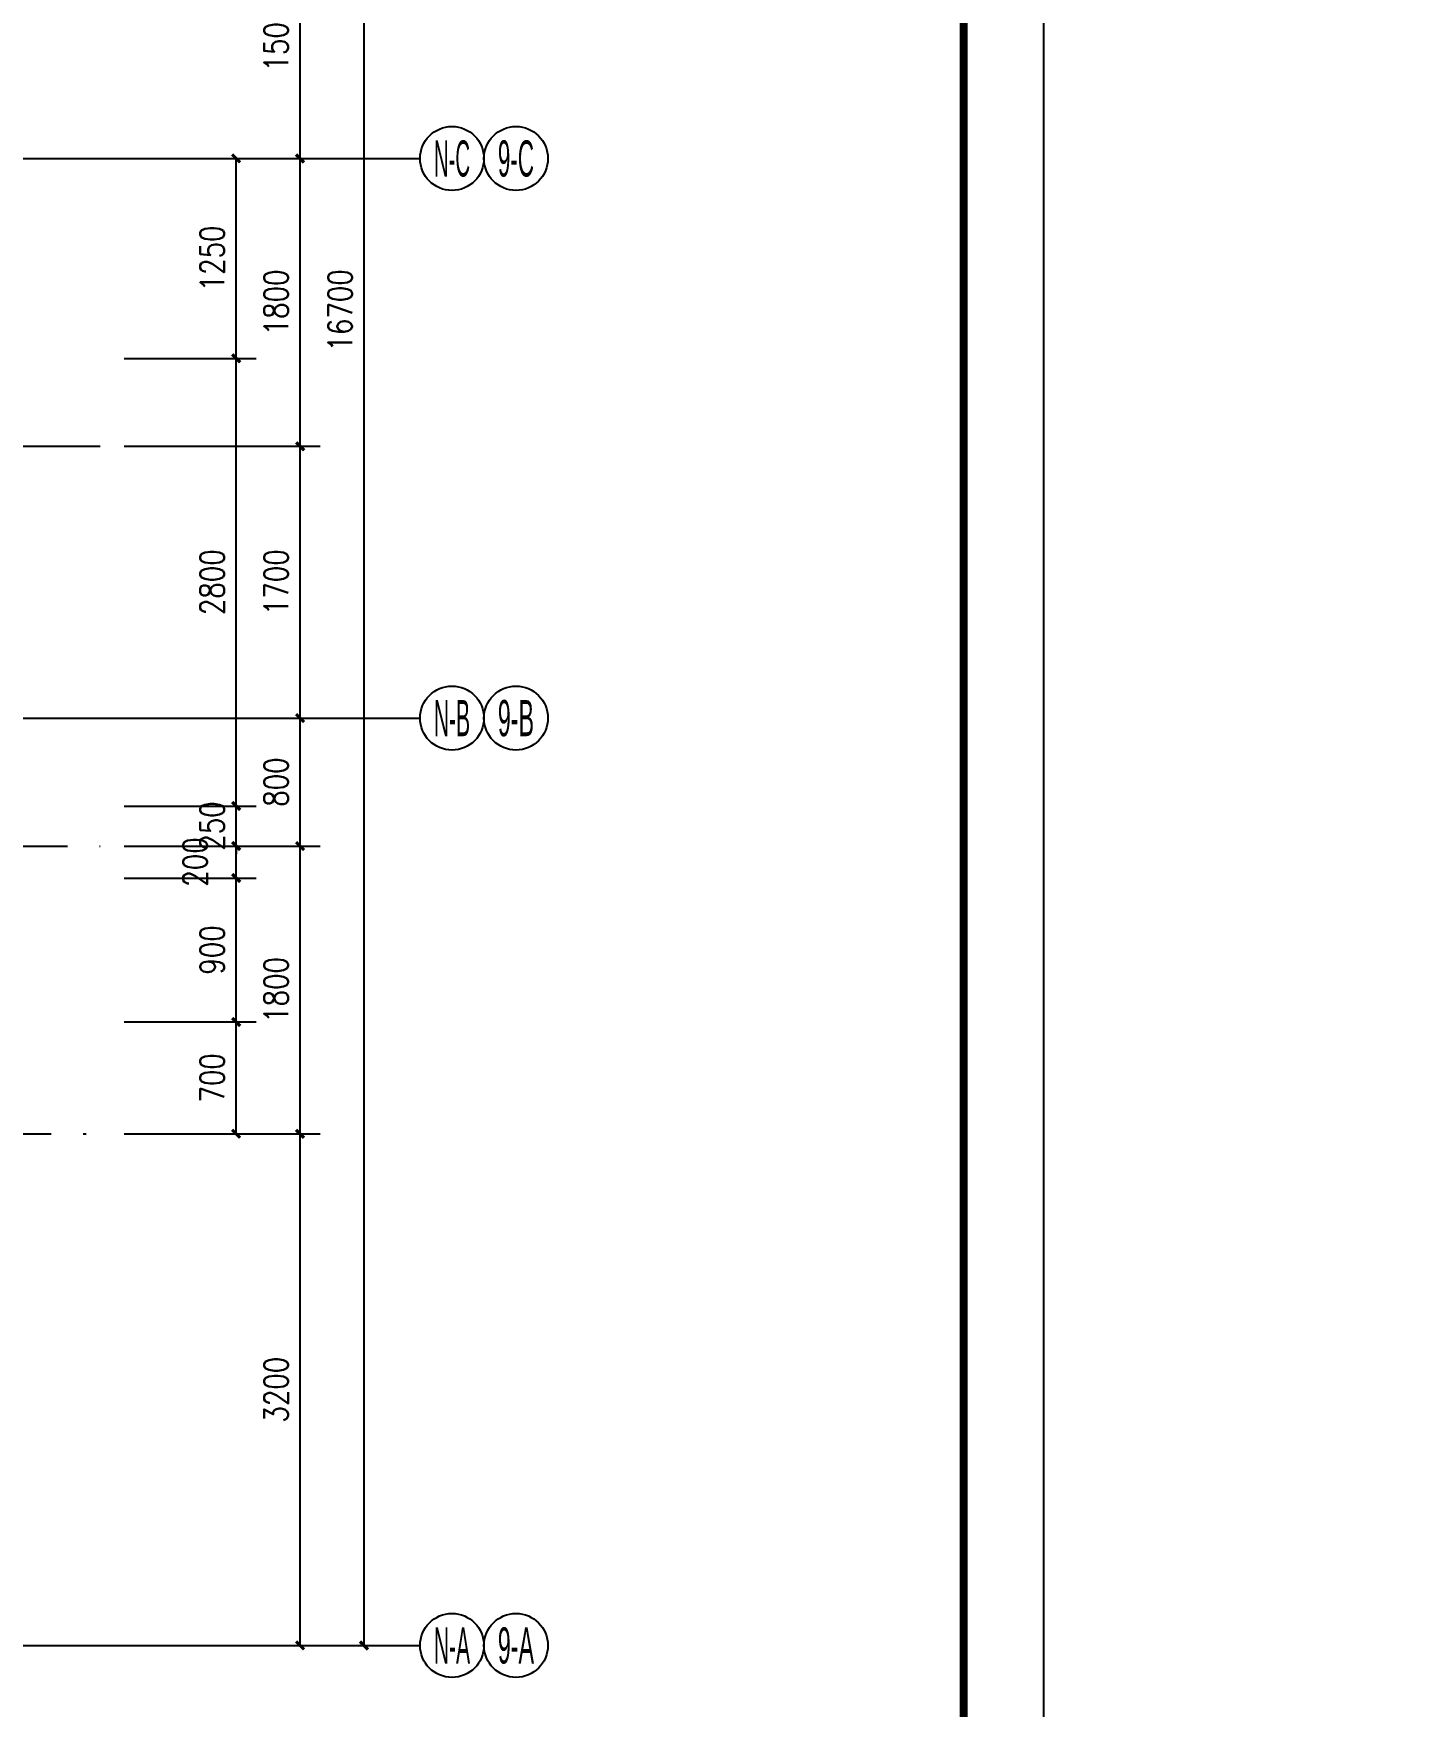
# Model space of a CAD drawing. Extents: x 718358 to 1668613, y -348838 to -159582.
# Drawn here: x 809917 to 818500, y -338376 to -327912 of the extents above; entities that cross this region are included whole.
import ezdxf
from ezdxf.enums import TextEntityAlignment as Align

# ---------------------------------------------------------------- set-up
doc = ezdxf.new("R2010")
doc.units = 0
doc.header["$LTSCALE"] = 1000
doc.linetypes.add('DOTE', pattern=[2.42, 2, -0.2, 0.02, -0.2])
for name, color, linetype in [('AXIS_TEXT', 7, 'Continuous'), ('建-图框', 4, 'Continuous'), ('建-尺寸', 73, 'Continuous'), ('建-轴标', 3, 'Continuous'), ('建-轴网', 14, 'DOTE')]:
    doc.layers.add(name, color=color, linetype=linetype)
doc.layers.add('栏杆', color=30, linetype='Continuous', lineweight=9)
doc.styles.add('_TCH_AXIS', font='gt宽度调整.shx', dxfattribs={"bigfont": 'gt国标汉字.shx'})
doc.styles.add('COMPLEX', font='COMPLEX')
doc.styles.add('DIM_FONT', font='SIMPLEX.shx', dxfattribs={"width": 0.8, "bigfont": 'GBCBIG.shx'})
doc.dimstyles.new('DIMN50', dxfattribs={"dimscale": 0.5, "dimtxt": 300, "dimasz": 100, "dimexe": 250, "dimexo": 300, "dimgap": 150, "dimtad": 1, "dimdec": 0, "dimzin": 0, "dimdsep": 46, "dimtxsty": 'DIM_FONT', "dimblk": 'ARCHTICK', "dimcen": 0.09, "dimdle": 1, "dimclrt": 7, "dimazin": 2, "dimtfac": 1, "dimtdec": 0, "dimtix": 1, "dimtmove": 2, "dimatfit": 3, "dimldrblk": 'ARCHTICK', "dimfxl": 1, "dimtolj": 1, "dimtzin": 0, "dimarcsym": 0})

# ---------------------------------------------------------------- blocks, each defined once
blk = doc.blocks.new('_ArchTick')
at = {"color": 0, "linetype": 'ByBlock', "const_width": 0.4}
blk.add_lwpolyline([(-0.5, -0.5), (0.5, 0.5)], dxfattribs=at)
blk = doc.blocks.new('*D202')
at = {"layer": 'Defpoints', "color": 0, "transparency": 16777216}
for p in [(810335, -321294), (811985, -321294), (810335, -337994)]:
    blk.add_point(p, dxfattribs=at)
at = {"layer": '建-轴标', "color": 0, "lineweight": -2, "transparency": 16777216}
for p, q in [((810485, -321294), (812110, -321294)), ((811985, -337994), (811985, -321293)), ((810485, -337994), (812110, -337994))]:
    blk.add_line(p, q, dxfattribs=at)
at = {"layer": '建-轴标', "color": 0, "lineweight": -2, "transparency": 16777216, "xscale": 50, "yscale": 50, "zscale": 50}
for p, rotation in [((811985, -321294), 90), ((811985, -337994), 270)]:
    blk.add_blockref('_ArchTick', p, dxfattribs=dict(at, rotation=rotation))
at = {"layer": '建-轴标', "color": 7, "transparency": 16777216, "insert": (811835, -329644), "char_height": 150, "attachment_point": 5, "rotation": 90, "style": 'DIM_FONT'}
blk.add_mtext('\\A1;16700', dxfattribs=at)
blk = doc.blocks.new('*D203')
at = {"layer": 'Defpoints', "color": 0, "transparency": 16777216}
for p in [(810335, -334794), (811585, -334794), (810335, -337994)]:
    blk.add_point(p, dxfattribs=at)
at = {"layer": '建-轴标', "color": 0, "lineweight": -2, "transparency": 16777216}
for p, q in [((810485, -334794), (811710, -334794)), ((811585, -337994), (811585, -334793)), ((810485, -337994), (811710, -337994))]:
    blk.add_line(p, q, dxfattribs=at)
at = {"layer": '建-轴标', "color": 0, "lineweight": -2, "transparency": 16777216, "xscale": 50, "yscale": 50, "zscale": 50}
for p, rotation in [((811585, -334794), 90), ((811585, -337994), 270)]:
    blk.add_blockref('_ArchTick', p, dxfattribs=dict(at, rotation=rotation))
at = {"layer": '建-轴标', "color": 7, "transparency": 16777216, "insert": (811435, -336394), "char_height": 150, "attachment_point": 5, "rotation": 90, "style": 'DIM_FONT'}
blk.add_mtext('\\A1;3200', dxfattribs=at)
blk = doc.blocks.new('*D204')
at = {"layer": 'Defpoints', "color": 0, "transparency": 16777216}
for p in [(810335, -332994), (811585, -332994), (810335, -334794)]:
    blk.add_point(p, dxfattribs=at)
at = {"layer": '建-轴标', "color": 0, "lineweight": -2, "transparency": 16777216}
for p, q in [((810485, -332994), (811710, -332994)), ((811585, -334794), (811585, -332993)), ((810485, -334794), (811710, -334794))]:
    blk.add_line(p, q, dxfattribs=at)
at = {"layer": '建-轴标', "color": 0, "lineweight": -2, "transparency": 16777216, "xscale": 50, "yscale": 50, "zscale": 50}
for p, rotation in [((811585, -332994), 90), ((811585, -334794), 270)]:
    blk.add_blockref('_ArchTick', p, dxfattribs=dict(at, rotation=rotation))
at = {"layer": '建-轴标', "color": 7, "transparency": 16777216, "insert": (811435, -333894), "char_height": 150, "attachment_point": 5, "rotation": 90, "style": 'DIM_FONT'}
blk.add_mtext('\\A1;1800', dxfattribs=at)
blk = doc.blocks.new('*D205')
at = {"layer": 'Defpoints', "color": 0, "transparency": 16777216}
for p in [(810335, -332194), (811585, -332194), (810335, -332994)]:
    blk.add_point(p, dxfattribs=at)
at = {"layer": '建-轴标', "color": 0, "lineweight": -2, "transparency": 16777216}
for p, q in [((810485, -332194), (811710, -332194)), ((811585, -332994), (811585, -332193)), ((810485, -332994), (811710, -332994))]:
    blk.add_line(p, q, dxfattribs=at)
at = {"layer": '建-轴标', "color": 0, "lineweight": -2, "transparency": 16777216, "xscale": 50, "yscale": 50, "zscale": 50}
for p, rotation in [((811585, -332194), 90), ((811585, -332994), 270)]:
    blk.add_blockref('_ArchTick', p, dxfattribs=dict(at, rotation=rotation))
at = {"layer": '建-轴标', "color": 7, "transparency": 16777216, "insert": (811435, -332594), "char_height": 150, "attachment_point": 5, "rotation": 90, "style": 'DIM_FONT'}
blk.add_mtext('\\A1;800', dxfattribs=at)
blk = doc.blocks.new('*D206')
at = {"layer": 'Defpoints', "color": 0, "transparency": 16777216}
for p in [(810335, -330494), (811585, -330494), (810335, -332194)]:
    blk.add_point(p, dxfattribs=at)
at = {"layer": '建-轴标', "color": 0, "lineweight": -2, "transparency": 16777216}
for p, q in [((810485, -330494), (811710, -330494)), ((811585, -332194), (811585, -330493)), ((810485, -332194), (811710, -332194))]:
    blk.add_line(p, q, dxfattribs=at)
at = {"layer": '建-轴标', "color": 0, "lineweight": -2, "transparency": 16777216, "xscale": 50, "yscale": 50, "zscale": 50}
for p, rotation in [((811585, -330494), 90), ((811585, -332194), 270)]:
    blk.add_blockref('_ArchTick', p, dxfattribs=dict(at, rotation=rotation))
at = {"layer": '建-轴标', "color": 7, "transparency": 16777216, "insert": (811435, -331344), "char_height": 150, "attachment_point": 5, "rotation": 90, "style": 'DIM_FONT'}
blk.add_mtext('\\A1;1700', dxfattribs=at)
blk = doc.blocks.new('*D207')
at = {"layer": 'Defpoints', "color": 0, "transparency": 16777216}
for p in [(810335, -328694), (811585, -328694), (810335, -330494)]:
    blk.add_point(p, dxfattribs=at)
at = {"layer": '建-轴标', "color": 0, "lineweight": -2, "transparency": 16777216}
for p, q in [((810485, -328694), (811710, -328694)), ((811585, -330494), (811585, -328693)), ((810485, -330494), (811710, -330494))]:
    blk.add_line(p, q, dxfattribs=at)
at = {"layer": '建-轴标', "color": 0, "lineweight": -2, "transparency": 16777216, "xscale": 50, "yscale": 50, "zscale": 50}
for p, rotation in [((811585, -328694), 90), ((811585, -330494), 270)]:
    blk.add_blockref('_ArchTick', p, dxfattribs=dict(at, rotation=rotation))
at = {"layer": '建-轴标', "color": 7, "transparency": 16777216, "insert": (811435, -329594), "char_height": 150, "attachment_point": 5, "rotation": 90, "style": 'DIM_FONT'}
blk.add_mtext('\\A1;1800', dxfattribs=at)
blk = doc.blocks.new('*D208')
at = {"layer": 'Defpoints', "color": 0, "transparency": 16777216}
for p in [(810335, -327194), (811585, -327194), (810335, -328694)]:
    blk.add_point(p, dxfattribs=at)
at = {"layer": '建-轴标', "color": 0, "lineweight": -2, "transparency": 16777216}
for p, q in [((810485, -327194), (811710, -327194)), ((811585, -328694), (811585, -327193)), ((810485, -328694), (811710, -328694))]:
    blk.add_line(p, q, dxfattribs=at)
at = {"layer": '建-轴标', "color": 0, "lineweight": -2, "transparency": 16777216, "xscale": 50, "yscale": 50, "zscale": 50}
for p, rotation in [((811585, -327194), 90), ((811585, -328694), 270)]:
    blk.add_blockref('_ArchTick', p, dxfattribs=dict(at, rotation=rotation))
at = {"layer": '建-轴标', "color": 7, "transparency": 16777216, "insert": (811435, -327944), "char_height": 150, "attachment_point": 5, "rotation": 90, "style": 'DIM_FONT'}
blk.add_mtext('\\A1;1500', dxfattribs=at)
blk = doc.blocks.new('_AXISO')
blk.add_circle((0, 0), 0.5)
at = {"layer": 'AXIS_TEXT', "style": 'COMPLEX', "width": 1.041667}
blk.add_attdef('A', text='', height=0.56, dxfattribs=at).set_placement((-0.25, -0.28), (0.25, -0.28), align=Align.FIT)
blk = doc.blocks.new('*D509')
at = {"layer": 'Defpoints', "color": 0, "transparency": 16777216}
for p in [(810335, -334094), (811185, -334094), (810335, -334794)]:
    blk.add_point(p, dxfattribs=at)
at = {"layer": '建-尺寸', "color": 0, "lineweight": -2, "transparency": 16777216}
for p, q in [((810485, -334094), (811310, -334094)), ((811185, -334794), (811185, -334093)), ((810485, -334794), (811310, -334794))]:
    blk.add_line(p, q, dxfattribs=at)
at = {"layer": '建-尺寸', "color": 0, "lineweight": -2, "transparency": 16777216, "xscale": 50, "yscale": 50, "zscale": 50}
for p, rotation in [((811185, -334094), 90), ((811185, -334794), 270)]:
    blk.add_blockref('_ArchTick', p, dxfattribs=dict(at, rotation=rotation))
at = {"layer": '建-尺寸', "color": 7, "transparency": 16777216, "insert": (811035, -334444), "char_height": 150, "attachment_point": 5, "rotation": 90, "style": 'DIM_FONT'}
blk.add_mtext('\\A1;700', dxfattribs=at)
blk = doc.blocks.new('*D510')
at = {"layer": 'Defpoints', "color": 0, "transparency": 16777216}
for p in [(810335, -333194), (811185, -333194), (810335, -334094)]:
    blk.add_point(p, dxfattribs=at)
at = {"layer": '建-尺寸', "color": 0, "lineweight": -2, "transparency": 16777216}
for p, q in [((810485, -333194), (811310, -333194)), ((811185, -334094), (811185, -333193)), ((810485, -334094), (811310, -334094))]:
    blk.add_line(p, q, dxfattribs=at)
at = {"layer": '建-尺寸', "color": 0, "lineweight": -2, "transparency": 16777216, "xscale": 50, "yscale": 50, "zscale": 50}
for p, rotation in [((811185, -333194), 90), ((811185, -334094), 270)]:
    blk.add_blockref('_ArchTick', p, dxfattribs=dict(at, rotation=rotation))
at = {"layer": '建-尺寸', "color": 7, "transparency": 16777216, "insert": (811035, -333644), "char_height": 150, "attachment_point": 5, "rotation": 90, "style": 'DIM_FONT'}
blk.add_mtext('\\A1;900', dxfattribs=at)
blk = doc.blocks.new('*D511')
at = {"layer": 'Defpoints', "color": 0, "transparency": 16777216}
for p in [(810335, -332994), (811185, -332994), (810335, -333194)]:
    blk.add_point(p, dxfattribs=at)
at = {"layer": '建-尺寸', "color": 0, "lineweight": -2, "transparency": 16777216}
for p, q in [((810485, -332994), (811310, -332994)), ((811185, -333194), (811185, -332993)), ((810485, -333194), (811310, -333194))]:
    blk.add_line(p, q, dxfattribs=at)
at = {"layer": '建-尺寸', "color": 0, "lineweight": -2, "transparency": 16777216, "xscale": 50, "yscale": 50, "zscale": 50}
for p, rotation in [((811185, -332994), 90), ((811185, -333194), 270)]:
    blk.add_blockref('_ArchTick', p, dxfattribs=dict(at, rotation=rotation))
at = {"layer": '建-尺寸', "color": 7, "transparency": 16777216, "insert": (810928, -333094), "char_height": 150, "attachment_point": 5, "rotation": 90, "style": 'DIM_FONT'}
blk.add_mtext('\\A1;200', dxfattribs=at)
blk = doc.blocks.new('*D512')
at = {"layer": 'Defpoints', "color": 0, "transparency": 16777216}
for p in [(810335, -332744), (811185, -332744), (810335, -332994)]:
    blk.add_point(p, dxfattribs=at)
at = {"layer": '建-尺寸', "color": 0, "lineweight": -2, "transparency": 16777216}
for p, q in [((810485, -332744), (811310, -332744)), ((811185, -332744), (811185, -332694)), ((811185, -332994), (811185, -332744)), ((810485, -332994), (811310, -332994)), ((811185, -332994), (811185, -333044))]:
    blk.add_line(p, q, dxfattribs=at)
at = {"layer": '建-尺寸', "color": 0, "lineweight": -2, "transparency": 16777216, "xscale": 50, "yscale": 50, "zscale": 50}
for p, rotation in [((811185, -332744), 270), ((811185, -332994), 90)]:
    blk.add_blockref('_ArchTick', p, dxfattribs=dict(at, rotation=rotation))
at = {"layer": '建-尺寸', "color": 7, "transparency": 16777216, "insert": (811035, -332869), "char_height": 150, "attachment_point": 5, "rotation": 90, "style": 'DIM_FONT'}
blk.add_mtext('\\A1;250', dxfattribs=at)
blk = doc.blocks.new('*D513')
at = {"layer": 'Defpoints', "color": 0, "transparency": 16777216}
for p in [(810335, -329944), (811185, -329944), (810335, -332744)]:
    blk.add_point(p, dxfattribs=at)
at = {"layer": '建-尺寸', "color": 0, "lineweight": -2, "transparency": 16777216}
for p, q in [((810485, -329944), (811310, -329944)), ((811185, -332744), (811185, -329943)), ((810485, -332744), (811310, -332744))]:
    blk.add_line(p, q, dxfattribs=at)
at = {"layer": '建-尺寸', "color": 0, "lineweight": -2, "transparency": 16777216, "xscale": 50, "yscale": 50, "zscale": 50}
for p, rotation in [((811185, -329944), 90), ((811185, -332744), 270)]:
    blk.add_blockref('_ArchTick', p, dxfattribs=dict(at, rotation=rotation))
at = {"layer": '建-尺寸', "color": 7, "transparency": 16777216, "insert": (811035, -331344), "char_height": 150, "attachment_point": 5, "rotation": 90, "style": 'DIM_FONT'}
blk.add_mtext('\\A1;2800', dxfattribs=at)
blk = doc.blocks.new('*D514')
at = {"layer": 'Defpoints', "color": 0, "transparency": 16777216}
for p in [(810335, -328694), (811185, -328694), (810335, -329944)]:
    blk.add_point(p, dxfattribs=at)
at = {"layer": '建-尺寸', "color": 0, "lineweight": -2, "transparency": 16777216}
for p, q in [((810485, -328694), (811310, -328694)), ((811185, -329944), (811185, -328693)), ((810485, -329944), (811310, -329944))]:
    blk.add_line(p, q, dxfattribs=at)
at = {"layer": '建-尺寸', "color": 0, "lineweight": -2, "transparency": 16777216, "xscale": 50, "yscale": 50, "zscale": 50}
for p, rotation in [((811185, -328694), 90), ((811185, -329944), 270)]:
    blk.add_blockref('_ArchTick', p, dxfattribs=dict(at, rotation=rotation))
at = {"layer": '建-尺寸', "color": 7, "transparency": 16777216, "insert": (811035, -329319), "char_height": 150, "attachment_point": 5, "rotation": 90, "style": 'DIM_FONT'}
blk.add_mtext('\\A1;1250', dxfattribs=at)

msp = doc.modelspace()

# ---------------------------------------------------------------- hatches: boundary and pattern name
at = {"layer": '栏杆'}
h = msp.add_hatch(dxfattribs=at)
h.set_pattern_fill('ANSI32', color=256, scale=30, angle=135, style=0)
h.set_pattern_definition([(180, (26170.75, -291054.38), (-1e-14, -142.875), []), (180, (26123.13, -291006.76), (-1e-14, -142.875), [])])
h.paths.add_polyline_path([(818499.8, -334515.9), (816799.8, -334515.9), (816799.8, -334565.9), (818499.8, -334565.9)])

# ---------------------------------------------------------------- linework, layer by layer
at = {"layer": '建-图框'}
msp.add_lwpolyline([(763686.8, -346115.8), (816236.8, -346115.8), (816236.8, -316415.8), (763686.8, -316415.8)], close=True, dxfattribs=at)
at = {"layer": '建-图框', "const_width": 50}
msp.add_lwpolyline([(764936.8, -345615.8), (815736.8, -345615.8), (815736.8, -316915.8), (764936.8, -316915.8)], close=True, dxfattribs=at)
at = {"layer": '建-轴标'}
for p, q in [((810335.2, -328693.8), (812335.2, -328693.8)), ((810335.2, -332193.8), (812335.2, -332193.8)), ((810335.2, -337993.8), (812335.2, -337993.8))]:
    msp.add_line(p, q, dxfattribs=at)
at = {"layer": '建-轴网'}
for p, q in [((768185.2, -328693.8), (810335.2, -328693.8)), ((768185.2, -330493.8), (810335.2, -330493.8)), ((768185.2, -332193.8), (810335.2, -332193.8)), ((805709.5, -332993.8), (810335.2, -332993.8)), ((805607.4, -334793.8), (810335.2, -334793.8)), ((768185.2, -337993.8), (810335.2, -337993.8))]:
    msp.add_line(p, q, dxfattribs=at)

# ---------------------------------------------------------------- block references
at = {"layer": '建-轴标'}
ref = msp.add_blockref('_AXISO', (812535.2, -328693.8), dxfattribs=dict(at, xscale=400, yscale=400, zscale=400))
ref.add_attrib('A', 'N-C', dxfattribs={"height": 226.27, "style": '_TCH_AXIS', "width": 0.328125}).set_placement((812422, -328806.9), (812648.3, -328806.9), align=Align.FIT)
ref = msp.add_blockref('_AXISO', (812935.2, -328693.8), dxfattribs=dict(at, xscale=400, yscale=400, zscale=400))
ref.add_attrib('A', '9-C', dxfattribs={"height": 226.27, "style": '_TCH_AXIS', "width": 0.344262}).set_placement((812822, -328806.9), (813048.3, -328806.9), align=Align.FIT)
ref = msp.add_blockref('_AXISO', (812535.2, -332193.8), dxfattribs=dict(at, xscale=400, yscale=400, zscale=400))
ref.add_attrib('A', 'N-B', dxfattribs={"height": 226.27, "style": '_TCH_AXIS', "width": 0.318182}).set_placement((812422, -332306.9), (812648.3, -332306.9), align=Align.FIT)
ref = msp.add_blockref('_AXISO', (812935.2, -332193.8), dxfattribs=dict(at, xscale=400, yscale=400, zscale=400))
ref.add_attrib('A', '9-B', dxfattribs={"height": 226.27, "style": '_TCH_AXIS', "width": 0.333333}).set_placement((812822, -332306.9), (813048.3, -332306.9), align=Align.FIT)
ref = msp.add_blockref('_AXISO', (812535.2, -337993.8), dxfattribs=dict(at, xscale=400, yscale=400, zscale=400))
ref.add_attrib('A', 'N-A', dxfattribs={"height": 226.27, "style": '_TCH_AXIS', "width": 0.313433}).set_placement((812422, -338106.9), (812648.3, -338106.9), align=Align.FIT)
ref = msp.add_blockref('_AXISO', (812935.2, -337993.8), dxfattribs=dict(at, xscale=400, yscale=400, zscale=400))
ref.add_attrib('A', '9-A', dxfattribs={"height": 226.27, "style": '_TCH_AXIS', "width": 0.328125}).set_placement((812822, -338106.9), (813048.3, -338106.9), align=Align.FIT)

# ---------------------------------------------------------------- dimensions: what is measured, and where the dimension line sits
at = {"layer": '建-尺寸'}
for p1, p2, picture, middle in [((810335.2, -329943.8), (810335.2, -328693.8), '*D514', (811035.2, -329318.8)), ((810335.2, -332743.8), (810335.2, -329943.8), '*D513', (811035.2, -331343.8)), ((810335.2, -332993.8), (810335.2, -332743.8), '*D512', (811035.2, -332868.8)), ((810335.2, -334093.8), (810335.2, -333193.8), '*D510', (811035.2, -333643.8)), ((810335.2, -334793.8), (810335.2, -334093.8), '*D509', (811035.2, -334443.8))]:
    dim = msp.add_aligned_dim(p1=p1, p2=p2, distance=-850, dimstyle='DIMN50', dxfattribs=at)
    dim.commit()
    dim.dimension.update_dxf_attribs({"geometry": picture, "text_midpoint": middle})
dim = msp.add_linear_dim(base=(811185.2, -332993.8), p1=(810335.2, -333193.8), p2=(810335.2, -332993.8), angle=90, dimstyle='DIMN50', dxfattribs=at)
dim.commit()
dim.dimension.update_dxf_attribs({"geometry": '*D511', "text_midpoint": (810927.7, -333093.8), "dimtype": 161})
at = {"layer": '建-轴标'}
for p1, p2, distance, picture, middle in [((810335.2, -337993.8), (810335.2, -321293.8), -1650, '*D202', (811835.2, -329643.8)), ((810335.2, -328693.8), (810335.2, -327193.8), -1250, '*D208', (811435.2, -327943.8)), ((810335.2, -330493.8), (810335.2, -328693.8), -1250, '*D207', (811435.2, -329593.8)), ((810335.2, -332193.8), (810335.2, -330493.8), -1250, '*D206', (811435.2, -331343.8)), ((810335.2, -332993.8), (810335.2, -332193.8), -1250, '*D205', (811435.2, -332593.8)), ((810335.2, -334793.8), (810335.2, -332993.8), -1250, '*D204', (811435.2, -333893.8)), ((810335.2, -337993.8), (810335.2, -334793.8), -1250, '*D203', (811435.2, -336393.8))]:
    dim = msp.add_aligned_dim(p1=p1, p2=p2, distance=distance, dimstyle='DIMN50', dxfattribs=at)
    dim.commit()
    dim.dimension.update_dxf_attribs({"geometry": picture, "text_midpoint": middle})

doc.saveas('drawing.dxf')
